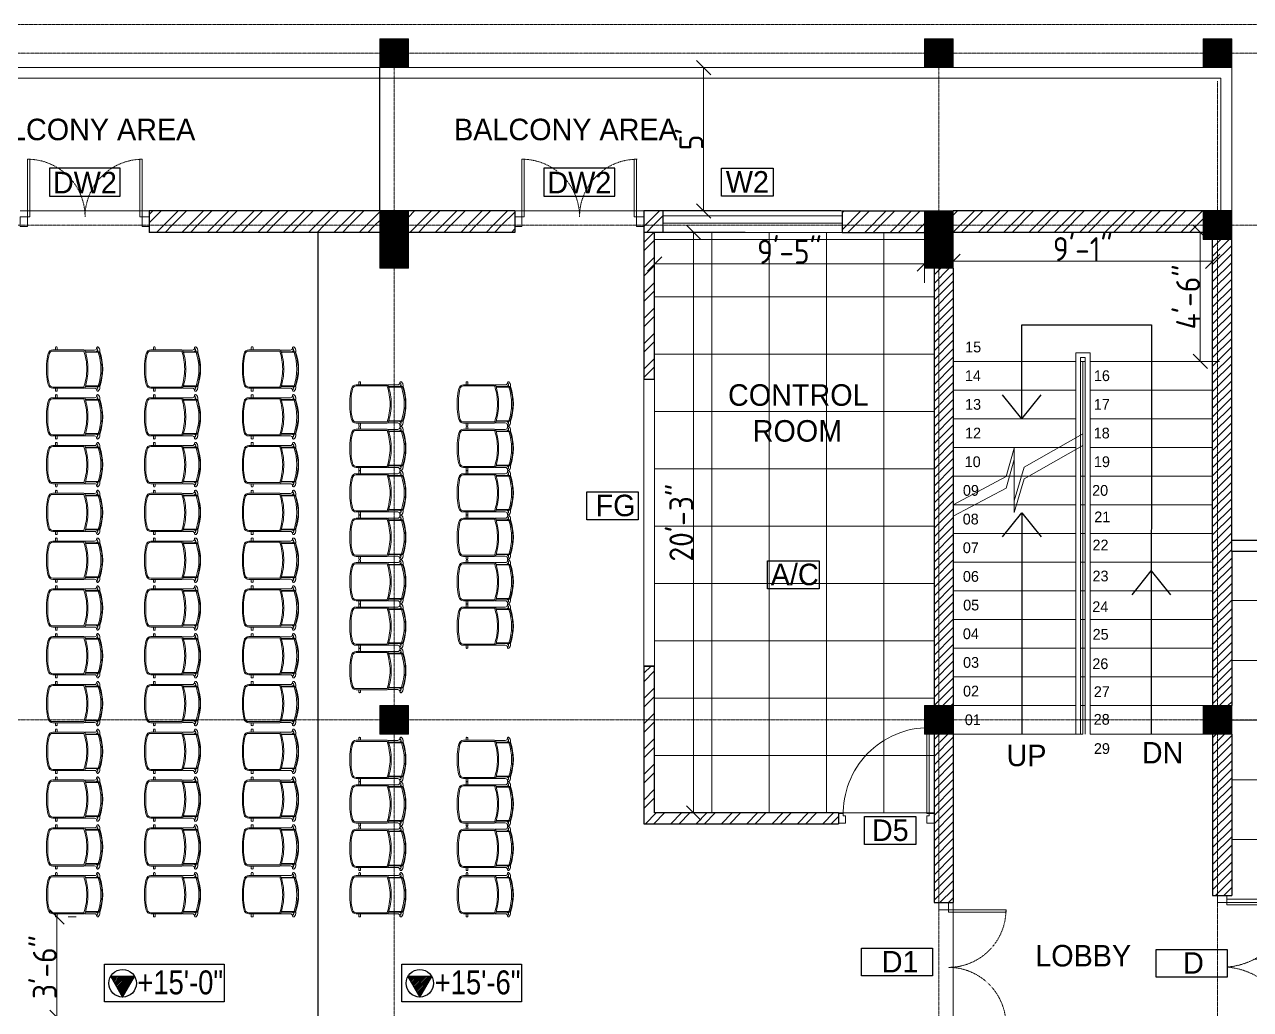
# Model space of a CAD drawing. Extents: x -95606 to 113309, y -42160 to -940.
# Drawn here: x -41603 to -41090, y -19835 to -19422 of the extents above; entities that cross this region are included whole.
import ezdxf

# ---------------------------------------------------------------- set-up
doc = ezdxf.new("R2010")
doc.units = 0
doc.header["$LTSCALE"] = 0.02
doc.header["$MEASUREMENT"] = 0
doc.header["$PDMODE"] = 3
doc.header["$PDSIZE"] = -2
for name, pattern in [('ACAD_ISO04W100', [30, 24, -3, 0, -3]), ('CENTERX2', [101.6, 63.5, -12.7, 12.7, -12.7]), ('DASHED', [0.75, 0.5, -0.25])]:
    doc.linetypes.add(name, pattern=pattern)
doc.layers.get('0').update_dxf_attribs({"linetype": 'CONTINUOUS'})
doc.layers.get('DEFPOINTS').update_dxf_attribs({"linetype": 'CONTINUOUS'})
for name, color, linetype, lineweight in [('dimension', 250, 'CONTINUOUS', 18), ('DOOR WIN TEXT', 102, 'CONTINUOUS', 25), ('Hatch', 252, 'CONTINUOUS', 9), ('RBH BB WALL', 24, 'CONTINUOUS', 9), ('RBH CENTER LINE', 1, 'ACAD_ISO04W100', 13), ('RBH DIMENSIONS', 8, 'CONTINUOUS', 15), ('RBH HAND RAIL - 0.13', 131, 'CONTINUOUS', 13), ('RBH hatch', 43, 'CONTINUOUS', 0), ('RBH TEXT', 50, 'CONTINUOUS', 13), ('RBH TEXT FRAME', 90, 'CONTINUOUS', 25), ('RBH WALL - 0.13', 253, 'CONTINUOUS', 13), ('RBH WALL - 0.18', 252, 'CONTINUOUS', 18), ('RBH WALL - 0.30', 7, 'CONTINUOUS', 30), ('RBH-FURNITURE', 112, 'CONTINUOUS', 15)]:
    doc.layers.add(name, color=color, linetype=linetype, lineweight=lineweight)
doc.layers.add('RBH DO & WIN', color=7, linetype='CONTINUOUS', lineweight=9, true_color=0x8a008a)
doc.layers.add('RBH STAIRCASE', color=7, linetype='CONTINUOUS', lineweight=15, true_color=0x287763)
doc.styles.add('RBH-225', font='ARIALN.TTF', dxfattribs={"height": 225})
doc.styles.add('RBH-TEXT', font='ARIALN.TTF', dxfattribs={"height": 175})
doc.styles.get("Standard").update_dxf_attribs({"font": 'ISOCP'})
doc.dimstyles.new('RBH DIM 01', dxfattribs={"dimtxt": 10, "dimasz": 6, "dimexe": 8, "dimexo": 5, "dimgap": 0.09, "dimtad": 1, "dimdec": 0, "dimzin": 0, "dimdsep": 46, "dimlunit": 4, "dimtxsty": 'Standard', "dimblk": 'OBLIQUE', "dimcen": 0.09, "dimclrd": 4, "dimclre": 1, "dimclrt": 2, "dimadec": 0, "dimazin": 0, "dimtfac": 1, "dimtdec": 0, "dimtofl": 0, "dimtmove": 0, "dimatfit": 3, "dimldrblk": 'OPEN30', "dimfxl": 1, "dimtolj": 1, "dimtzin": 0, "dimlwd": -1, "dimlwe": -1, "dimarcsym": 0})
pattern_1 = [(45, (-42283.114, -20054.234), (-5.3033, 5.3033), []), (45, (-42279.5785, -20054.234), (-5.3033, 5.3033), [])]

# ---------------------------------------------------------------- blocks, each defined once
blk = doc.blocks.new('DW2')
at = {"layer": 'RBH DO & WIN', "ltscale": 0.75}
for points in [[(0, 2), (3, 2), (3, -2), (0, -2)], [(54, 2), (51, 2), (51, -2), (54, -2)], [(3, -2), (4, -2), (4, -26.15), (3, -26.15)], [(50, -2), (51, -2), (51, -26.15), (50, -26.15)]]:
    blk.add_lwpolyline(points, close=True, dxfattribs=at)
at = {"layer": 'RBH DO & WIN', "linetype": 'DASHED', "ltscale": 0.15}
for centre, start, end in [((3, -2), 270, 0), ((51.23, -2), 180, 270)]:
    blk.add_arc(centre, 24.12, start, end, dxfattribs=at)
blk = doc.blocks.new('btgr')
at = {"layer": 'RBH BB WALL'}
for p, q in [((3, 2), (0, 2)), ((0, 2), (0, -2)), ((0, 2), (3, 2)), ((0, -2), (0, 2)), ((3, -1), (3, 2)), ((3, 2), (3, -1)), ((40, 2), (37, 2)), ((37, 2), (37, -1)), ((40, -2), (40, 2)), ((0, -2), (2, -2)), ((2, -2), (0, -2)), ((3, -1), (2, -1)), ((2, -1), (2, -2)), ((37, -1), (38, -1)), ((38, -2), (37, -2)), ((37, -2), (37, -37.99)), ((38, -1), (38, -2)), ((38, -2), (40, -2)), ((38, -38), (38, -2))]:
    blk.add_line(p, q, dxfattribs=at)
blk.add_arc((38.01, -1.98), 36.02, 178.4458, 269.9846, dxfattribs=at)
blk = doc.blocks.new('RGR')
at = {"layer": 'RBH-FURNITURE', "color": 253}
for p, q in [((-7.25, 5.44), (-8.03, 5.44)), ((-7.25, 5.44), (-7.25, -0.21)), ((-7.01, 5.26), (-7.01, -0.2)), ((7.01, 5.26), (7.01, -0.2)), ((7.25, 5.44), (8.03, 5.44)), ((7.25, 5.44), (7.25, -0.21)), ((-8.91, 4.13), (-8.91, 4.13)), ((-7.97, 3.23), (-7.97, -1)), ((-7.25, 4.64), (-7.92, 4.64)), ((-7.74, 4.64), (-7.86, 4.64)), ((-7.74, 4.64), (-7.86, 4.64)), ((7.25, 4.64), (7.92, 4.64)), ((7.74, 4.64), (7.86, 4.64)), ((7.74, 4.64), (7.86, 4.64)), ((7.97, 3.23), (7.97, -1)), ((8.91, 4.13), (8.91, 4.13)), ((-8.01, -1.19), (-8.01, -14.23)), ((-7.53, -1.25), (-7.53, -14.23)), ((7.53, -1.25), (7.53, -14.23)), ((8.01, -1.19), (8.01, -14.23)), ((-9.07, -12.41), (-8.01, -12.41)), ((-9.07, -13.13), (-8.01, -13.13)), ((9.07, -12.41), (8.01, -12.41)), ((9.07, -13.13), (8.01, -13.13)), ((-2.36, -16.34), (2.36, -16.34)), ((-2.18, -16.84), (2.18, -16.84))]:
    blk.add_line(p, q, dxfattribs=at)
for centre, radius, start, end in [((-7.86, 3.74), 1.7, 111.8706, 142.152), ((-7.86, 3.74), 1.7, 90, 111.8706), ((0, -15.36), 22.02, 70.784, 109.216), ((0.24, -17.39), 23.91, 90.5791, 108.2517), ((0.23, -16.12), 22.57, 90.5894, 109.3529), ((0, -16.08), 21.99, 71.4193, 108.5807), ((-0.24, -17.39), 23.91, 71.7483, 89.4209), ((-0.23, -16.12), 22.57, 70.6471, 89.4106), ((7.86, 3.74), 1.7, 68.1294, 90), ((7.86, 3.74), 1.7, 37.848, 68.1294), ((-8.89, 4.53), 0.4, 140.5482, 182.3926), ((-8.89, 4.53), 0.4, 180, 323.7562), ((-8.87, 3.23), 0.9, 0, 90), ((-7.86, 3.74), 0.9, 90, 142.152), ((-8.87, 3.23), 1.7, 41.0598, 56.113), ((0.25, -26.03), 26.51, 90.5317, 107.3791), ((-8.87, 3.23), 1.7, 17.6472, 41.0598), ((0.25, -26.03), 26.03, 90.5415, 107.2493), ((-0.25, -26.03), 26.51, 72.6209, 89.4683), ((-0.25, -26.03), 26.03, 72.7507, 89.4585), ((8.87, 3.23), 1.7, 138.9402, 162.3528), ((8.87, 3.23), 1.7, 123.887, 138.9402), ((7.86, 3.74), 0.9, 37.848, 90), ((8.87, 3.23), 0.9, 90, 180), ((8.89, 4.53), 0.4, 216.2438, 0), ((8.89, 4.53), 0.4, 357.6074, 39.4518), ((-7.53, -1.19), 0.48, 107.3791, 180), ((-7.45, -1.25), 0.08, 107.2493, 180), ((-6.73, -0.17), 0.519, 184.9854, 227.7895), ((-6.73, -0.17), 0.279, 186.7996, 277.5565), ((6.73, -0.17), 0.279, 262.4435, 353.2004), ((6.73, -0.17), 0.519, 312.2105, 355.0146), ((7.45, -1.25), 0.08, 0, 72.7507), ((7.53, -1.19), 0.48, 0, 72.6209), ((-8.9, -12.77), 0.4, 115.8419, 244.1581), ((-6.01, -14.23), 2, 179.9999, 257.0769), ((-6.01, -14.23), 1.52, 179.9999, 257.0769), ((6.01, -14.23), 1.52, 282.9231, 0.0001), ((6.01, -14.23), 2, 282.9231, 0.0001), ((8.9, -12.77), 0.4, 295.8419, 64.1581), ((0.23, 12.96), 29.9, 257.0767, 265.3679), ((0.23, 12.96), 29.42, 257.0767, 264.9386), ((-0.23, 12.96), 29.9, 274.6321, 282.9233), ((-0.23, 12.96), 29.42, 275.0614, 282.9233)]:
    blk.add_arc(centre, radius, start, end, dxfattribs=at)
blk = doc.blocks.new('CHAIR')
at = {"layer": 'RBH DIMENSIONS', "rotation": 270}
blk.add_blockref('RGR', (12.16, 0), dxfattribs=at)
blk = doc.blocks.new('_Oblique')
at = {"color": 0, "linetype": 'ByBlock', "lineweight": -2}
blk.add_line((-0.5, -0.5), (0.5, 0.5), dxfattribs=at)
blk = doc.blocks.new('*D1057')
at = {"layer": 'DEFPOINTS', "color": 0, "lineweight": -2, "ltscale": 0.75, "transparency": 16777216}
for p in [(-41339, -19509.46), (-41226, -19509.46), (-41226, -19522.63)]:
    blk.add_point(p, dxfattribs=at)
at = {"layer": 'RBH DIMENSIONS', "color": 1, "ltscale": 0.75, "transparency": 16777216}
for p, q in [((-41339, -19514.46), (-41339, -19530.63)), ((-41226, -19514.46), (-41226, -19530.63))]:
    blk.add_line(p, q, dxfattribs=at)
at = {"layer": 'RBH DIMENSIONS', "color": 4, "ltscale": 0.75, "transparency": 16777216}
blk.add_line((-41339, -19522.63), (-41226, -19522.63), dxfattribs=at)
at = {"layer": 'RBH DIMENSIONS', "color": 4, "ltscale": 0.75, "transparency": 16777216, "xscale": 6, "yscale": 6, "zscale": 6, "rotation": 180}
blk.add_blockref('_Oblique', (-41339, -19522.63), dxfattribs=at)
at = {"layer": 'RBH DIMENSIONS', "color": 4, "ltscale": 0.75, "transparency": 16777216, "xscale": 6, "yscale": 6, "zscale": 6}
blk.add_blockref('_Oblique', (-41226, -19522.63), dxfattribs=at)
at = {"layer": 'RBH DIMENSIONS', "color": 2, "ltscale": 0.75, "transparency": 16777216, "insert": (-41282.5, -19517.54), "char_height": 10, "attachment_point": 5}
blk.add_mtext('\\A1;9\'-5"', dxfattribs=at)
blk = doc.blocks.new('_Open30')
at = {"color": 0, "linetype": 'ByBlock', "lineweight": -2}
for p, q in [((-1, 0.268), (0, 0)), ((0, 0), (-1, -0.268)), ((0, 0), (-1, 0))]:
    blk.add_line(p, q, dxfattribs=at)
blk = doc.blocks.new('*D954')
at = {"layer": 'DEFPOINTS', "color": 0, "lineweight": -2, "ltscale": 0.75, "transparency": 16777216}
for p in [(-41313.49, -19509.46), (-41322.67, -19752.46), (-41314.24, -19752.46)]:
    blk.add_point(p, dxfattribs=at)
at = {"layer": 'RBH DIMENSIONS', "color": 1, "ltscale": 0.75, "transparency": 16777216}
for p, q in [((-41318.49, -19509.46), (-41330.67, -19509.46)), ((-41319.24, -19752.46), (-41330.67, -19752.46))]:
    blk.add_line(p, q, dxfattribs=at)
at = {"layer": 'RBH DIMENSIONS', "color": 4, "ltscale": 0.75, "transparency": 16777216}
blk.add_line((-41322.67, -19509.46), (-41322.67, -19752.46), dxfattribs=at)
at = {"layer": 'RBH DIMENSIONS', "color": 4, "ltscale": 0.75, "transparency": 16777216, "xscale": 6, "yscale": 6, "zscale": 6}
for p, rotation in [((-41322.67, -19509.46), 90), ((-41322.67, -19752.46), 270)]:
    blk.add_blockref('_Oblique', p, dxfattribs=dict(at, rotation=rotation))
at = {"layer": 'RBH DIMENSIONS', "color": 2, "ltscale": 0.75, "transparency": 16777216, "insert": (-41327.76, -19630.96), "char_height": 10, "attachment_point": 5, "rotation": 90}
blk.add_mtext('\\A1;20\'-3"', dxfattribs=at)
blk = doc.blocks.new('*D955')
at = {"layer": 'DEFPOINTS', "color": 0, "lineweight": -2, "ltscale": 0.75, "transparency": 16777216}
for p in [(-41318.46, -19440.46), (-41273, -19440.46), (-41301.18, -19500.46)]:
    blk.add_point(p, dxfattribs=at)
at = {"layer": 'RBH DIMENSIONS', "color": 1, "ltscale": 0.75, "transparency": 16777216}
for p, q in [((-41278, -19440.46), (-41326.46, -19440.46)), ((-41306.18, -19500.46), (-41326.46, -19500.46))]:
    blk.add_line(p, q, dxfattribs=at)
at = {"layer": 'RBH DIMENSIONS', "color": 4, "ltscale": 0.75, "transparency": 16777216}
blk.add_line((-41318.46, -19500.46), (-41318.46, -19440.46), dxfattribs=at)
at = {"layer": 'RBH DIMENSIONS', "color": 4, "ltscale": 0.75, "transparency": 16777216, "xscale": 6, "yscale": 6, "zscale": 6}
for p, rotation in [((-41318.46, -19440.46), 90), ((-41318.46, -19500.46), 270)]:
    blk.add_blockref('_Oblique', p, dxfattribs=dict(at, rotation=rotation))
at = {"layer": 'RBH DIMENSIONS', "color": 2, "ltscale": 0.75, "transparency": 16777216, "insert": (-41323.55, -19470.46), "char_height": 10, "attachment_point": 5, "rotation": 90}
blk.add_mtext("\\A1;5'", dxfattribs=at)
blk = doc.blocks.new('RTYB')
at = {"layer": 'RBH DO & WIN', "ltscale": 0.75}
for points in [[(0, 27), (0, 26), (-27.21, 26), (-27.21, 27)], [(4, 30), (4, 27), (0, 27), (0, 30)], [(0, -27), (0, -26), (-27.21, -26), (-27.21, -27)], [(4, -30), (4, -27), (0, -27), (0, -30)]]:
    blk.add_lwpolyline(points, close=True, dxfattribs=at)
at = {"layer": 'RBH DO & WIN', "linetype": 'DASHED', "ltscale": 0.15}
for centre, start, end in [((2.27, 29.61), 186.9833, 265.6171), ((2.27, -29.61), 94.3829, 173.0167)]:
    blk.add_arc(centre, 29.7, start, end, dxfattribs=at)
blk = doc.blocks.new('*D1093')
at = {"layer": 'DEFPOINTS', "color": 0, "lineweight": -2, "ltscale": 0.75, "transparency": 16777216}
for p in [(-41589.42, -19795.96), (-41589.13, -19795.96), (-41589.42, -19837.96)]:
    blk.add_point(p, dxfattribs=at)
at = {"layer": 'dimension', "color": 4, "ltscale": 0.75, "transparency": 16777216}
blk.add_line((-41589.13, -19837.96), (-41589.13, -19795.96), dxfattribs=at)
at = {"layer": 'dimension', "color": 1, "ltscale": 0.75, "transparency": 16777216}
for p, q in [((-41584.42, -19795.96), (-41581.13, -19795.96)), ((-41584.42, -19837.96), (-41581.13, -19837.96))]:
    blk.add_line(p, q, dxfattribs=at)
at = {"layer": 'dimension', "color": 4, "ltscale": 0.75, "transparency": 16777216, "xscale": 6, "yscale": 6, "zscale": 6}
for p, rotation in [((-41589.13, -19795.96), 90), ((-41589.13, -19837.96), 270)]:
    blk.add_blockref('_Oblique', p, dxfattribs=dict(at, rotation=rotation))
at = {"layer": 'dimension', "color": 2, "ltscale": 0.75, "transparency": 16777216, "insert": (-41594.22, -19816.96), "char_height": 10, "attachment_point": 5, "rotation": 90}
blk.add_mtext('\\A1;3\'-6"', dxfattribs=at)
blk = doc.blocks.new('*D1098')
at = {"layer": 'DEFPOINTS', "color": 0, "lineweight": -2, "ltscale": 0.75, "transparency": 16777216}
for p in [(-41115.8, -19509.46), (-41110.55, -19509.46), (-41115.8, -19563.46)]:
    blk.add_point(p, dxfattribs=at)
at = {"layer": 'dimension', "color": 1, "ltscale": 0.75, "transparency": 16777216}
for p, q in [((-41110.8, -19509.46), (-41102.55, -19509.46)), ((-41110.8, -19563.46), (-41102.55, -19563.46))]:
    blk.add_line(p, q, dxfattribs=at)
at = {"layer": 'dimension', "color": 4, "ltscale": 0.75, "transparency": 16777216}
blk.add_line((-41110.55, -19563.46), (-41110.55, -19509.46), dxfattribs=at)
at = {"layer": 'dimension', "color": 4, "ltscale": 0.75, "transparency": 16777216, "xscale": 6, "yscale": 6, "zscale": 6}
for p, rotation in [((-41110.55, -19509.46), 90), ((-41110.55, -19563.46), 270)]:
    blk.add_blockref('_Oblique', p, dxfattribs=dict(at, rotation=rotation))
at = {"layer": 'dimension', "color": 2, "ltscale": 0.75, "transparency": 16777216, "insert": (-41115.64, -19536.46), "char_height": 10, "attachment_point": 5, "rotation": 90}
blk.add_mtext('\\A1;4\'-6"', dxfattribs=at)
blk = doc.blocks.new('*D1099')
at = {"layer": 'DEFPOINTS', "color": 0, "lineweight": -2, "ltscale": 0.75, "transparency": 16777216}
for p in [(-41214, -19514.33), (-41105.39, -19514.33), (-41214, -19521.53)]:
    blk.add_point(p, dxfattribs=at)
at = {"layer": 'dimension', "color": 1, "ltscale": 0.75, "transparency": 16777216}
for p, q in [((-41214, -19519.33), (-41214, -19529.53)), ((-41105.39, -19519.33), (-41105.39, -19529.53))]:
    blk.add_line(p, q, dxfattribs=at)
at = {"layer": 'dimension', "color": 4, "ltscale": 0.75, "transparency": 16777216}
blk.add_line((-41105.39, -19521.53), (-41214, -19521.53), dxfattribs=at)
at = {"layer": 'dimension', "color": 4, "ltscale": 0.75, "transparency": 16777216, "xscale": 6, "yscale": 6, "zscale": 6, "rotation": 180}
blk.add_blockref('_Oblique', (-41214, -19521.53), dxfattribs=at)
at = {"layer": 'dimension', "color": 4, "ltscale": 0.75, "transparency": 16777216, "xscale": 6, "yscale": 6, "zscale": 6}
blk.add_blockref('_Oblique', (-41105.39, -19521.53), dxfattribs=at)
at = {"layer": 'dimension', "color": 2, "ltscale": 0.75, "transparency": 16777216, "insert": (-41159.69, -19516.44), "char_height": 10, "attachment_point": 5}
blk.add_mtext('\\A1;9\'-1"', dxfattribs=at)

msp = doc.modelspace()

# ---------------------------------------------------------------- hatches: boundary and pattern name
at = {"layer": 'Hatch', "ltscale": 0.75}
h = msp.add_hatch(dxfattribs=at)
h.set_pattern_fill('ANSI31', color=256, scale=20)
h.set_pattern_definition([(45, (-411609.7358, -522238.5927), (-1.767766953, 1.767766953), [])])
h.paths.add_polyline_path([(-41097.393, -19642.959), (-41097.393, -19685.715), (-41103.393, -19685.715), (-41103.393, -19512.459), (-41097.393, -19512.459)])
h.paths.add_polyline_path([(-41103.393, -19685.715), (-41105.393, -19685.715), (-41105.393, -19642.959), (-41105.393, -19512.459), (-41103.393, -19512.459)])
h.paths.add_polyline_path([(-41103.393, -19707.459), (-41105.393, -19707.459), (-41105.393, -19685.715), (-41103.393, -19685.715)])
h.paths.add_polyline_path([(-41097.393, -19707.459), (-41103.393, -19707.459), (-41103.393, -19685.715), (-41097.393, -19685.715)])
h.paths.add_polyline_path([(-41097.393, -19786.959), (-41103.393, -19786.959), (-41103.393, -19719.459), (-41097.393, -19719.459)])
h.paths.add_polyline_path([(-41103.393, -19786.959), (-41105.393, -19786.959), (-41105.393, -19719.459), (-41103.393, -19719.459)])
h = msp.add_hatch(dxfattribs=at)
h.set_pattern_fill('ANSI31', color=256, scale=20)
h.set_pattern_definition([(45, (-411609.7358, -520874.7053), (-1.767766953, 1.767766953), [])])
h.paths.add_polyline_path([(-41213.996, -19524.459), (-41219.996, -19524.459), (-41219.996, -19707.459), (-41213.996, -19707.459)])
h.paths.add_polyline_path([(-41219.996, -19524.459), (-41221.996, -19524.459), (-41221.996, -19707.459), (-41219.996, -19707.459)])
h.paths.add_polyline_path([(-41213.996, -19719.459), (-41219.996, -19719.459), (-41219.996, -19789.959), (-41213.996, -19789.959)])
h.paths.add_polyline_path([(-41219.996, -19719.459), (-41221.996, -19719.459), (-41221.996, -19789.959), (-41219.996, -19789.959)])
at = {"layer": 'RBH DIMENSIONS'}
h = msp.add_hatch(dxfattribs=at)
h.set_pattern_fill('ANSI31', color=6)
h.set_pattern_definition([(45, (-411804.14956, -521510.0661), (-0.088388347648, 0.088388347648), [])])
h.paths.add_polyline_path([(-41441.996, -19428.459), (-41453.996, -19428.459)], flags=17)
h.paths.add_polyline_path([(-41441.996, -19428.459), (-41453.996, -19428.459), (-41453.996, -19440.459), (-41441.996, -19440.459)])
h = msp.add_hatch(dxfattribs=at)
h.set_pattern_fill('ANSI31', color=6)
h.set_pattern_definition([(45, (-411576.14956, -521510.0661), (-0.088388347648, 0.088388347648), [])])
h.paths.add_polyline_path([(-41213.996, -19428.459), (-41225.996, -19428.459)], flags=17)
h.paths.add_polyline_path([(-41213.996, -19428.459), (-41225.996, -19428.459), (-41225.996, -19440.459), (-41213.996, -19440.459)])
h = msp.add_hatch(dxfattribs=at)
h.set_pattern_fill('ANSI31', color=6)
h.set_pattern_definition([(45, (-411459.54629, -521510.0661), (-0.088388347648, 0.088388347648), [])])
h.paths.add_polyline_path([(-41097.393, -19428.459), (-41109.393, -19428.459)], flags=17)
h.paths.add_polyline_path([(-41097.393, -19428.459), (-41109.393, -19428.459), (-41109.393, -19440.459), (-41097.393, -19440.459)])
h = msp.add_hatch(dxfattribs=at)
h.set_pattern_fill('ANSI31', color=6)
h.set_pattern_definition([(45, (-411804.14956, -521594.0661), (-0.088388347648, 0.088388347648), [])])
h.paths.add_polyline_path([(-41441.996, -19500.459), (-41453.996, -19500.459), (-41453.996, -19512.459), (-41441.996, -19512.459)])
h.paths.add_polyline_path([(-41441.996, -19512.459), (-41453.996, -19512.459), (-41453.996, -19524.459), (-41441.996, -19524.459)])
h = msp.add_hatch(dxfattribs=at)
h.set_pattern_fill('ANSI31', color=6)
h.set_pattern_definition([(45, (-411576.14956, -521594.0661), (-0.088388347648, 0.088388347648), [])])
h.paths.add_polyline_path([(-41213.996, -19500.459), (-41225.996, -19500.459), (-41225.996, -19512.459), (-41213.996, -19512.459)])
h.paths.add_polyline_path([(-41213.996, -19512.459), (-41225.996, -19512.459), (-41225.996, -19524.459), (-41213.996, -19524.459)])
h = msp.add_hatch(dxfattribs=at)
h.set_pattern_fill('ANSI31', color=6)
h.set_pattern_definition([(45, (-410527.11275, -521601.55568), (-0.088388347648, 0.088388347648), [])])
h.paths.add_polyline_path([(-41109.393, -19500.459), (-41109.393, -19512.459), (-41097.393, -19512.459), (-41097.393, -19500.459)])
h = msp.add_hatch(dxfattribs=at)
h.set_pattern_fill('ANSI31', color=6)
h.set_pattern_definition([(45, (-410871.71602, -521808.55568), (-0.088388347648, 0.088388347648), [])])
h.paths.add_polyline_path([(-41453.996, -19707.459), (-41453.996, -19719.459), (-41441.996, -19719.459), (-41441.996, -19707.459)])
h = msp.add_hatch(dxfattribs=at)
h.set_pattern_fill('ANSI31', color=6)
h.set_pattern_definition([(45, (-410643.71602, -521808.55568), (-0.088388347648, 0.088388347648), [])])
h.paths.add_polyline_path([(-41225.996, -19707.459), (-41225.996, -19719.459), (-41213.996, -19719.459), (-41213.996, -19707.459)])
h = msp.add_hatch(dxfattribs=at)
h.set_pattern_fill('ANSI31', color=6)
h.set_pattern_definition([(45, (-410527.11275, -521808.55568), (-0.088388347648, 0.088388347648), [])])
h.paths.add_polyline_path([(-41109.393, -19707.459), (-41109.393, -19719.459), (-41097.393, -19719.459), (-41097.393, -19707.459)])
at = {"layer": 'RBH hatch', "ltscale": 0.75}
h = msp.add_hatch(dxfattribs=at)
h.set_pattern_fill('ANSI32', color=256, scale=20)
h.set_pattern_definition(pattern_1)
h.paths.add_polyline_path([(-41453.996, -19500.459), (-41550.496, -19500.459), (-41550.496, -19506.459), (-41453.996, -19506.459)])
h = msp.add_hatch(dxfattribs=at)
h.set_pattern_fill('ANSI32', color=256, scale=20)
h.set_pattern_definition(pattern_1)
h.paths.add_polyline_path([(-41397.496, -19500.459), (-41441.996, -19500.459), (-41441.996, -19506.459), (-41397.496, -19506.459)])
h = msp.add_hatch(dxfattribs=at)
h.set_pattern_fill('ANSI32', color=256, scale=20)
h.set_pattern_definition(pattern_1)
h.paths.add_polyline_path([(-41335.496, -19506.459), (-41335.496, -19500.459), (-41343.496, -19500.459), (-41343.496, -19506.459)])
h = msp.add_hatch(dxfattribs=at)
h.set_pattern_fill('ANSI32', color=256, scale=20)
h.set_pattern_definition([(45, (-411609.736, -522238.593), (-5.30330086, 5.30330086), []), (45, (-411606.2, -522238.593), (-5.30330086, 5.30330086), [])])
h.paths.add_polyline_path([(-41260.496, -19500.459), (-41260.496, -19506.459), (-41225.996, -19506.459), (-41225.996, -19500.459)])
h.paths.add_polyline_path([(-41260.496, -19506.459), (-41260.496, -19509.459), (-41225.996, -19509.459), (-41225.996, -19506.459)])
h = msp.add_hatch(dxfattribs=at)
h.set_pattern_fill('ANSI32', color=256, scale=20)
h.set_pattern_definition([(45, (-411562.236, -522238.593), (-5.30330086, 5.30330086), []), (45, (-411558.7, -522238.593), (-5.30330086, 5.30330086), [])])
h.paths.add_polyline_path([(-41213.996, -19500.459), (-41213.996, -19506.459), (-41109.393, -19506.459), (-41109.393, -19500.459)])
h.paths.add_polyline_path([(-41213.996, -19506.459), (-41213.996, -19509.459), (-41109.393, -19509.459), (-41109.393, -19506.459)])
h = msp.add_hatch(dxfattribs=at)
h.set_pattern_fill('ANSI32', color=256, scale=20)
h.set_pattern_definition(pattern_1)
h.paths.add_polyline_path([(-41453.996, -19506.459), (-41550.496, -19506.459), (-41550.496, -19509.459), (-41453.996, -19509.459)])
h = msp.add_hatch(dxfattribs=at)
h.set_pattern_fill('ANSI32', color=256, scale=20)
h.set_pattern_definition(pattern_1)
h.paths.add_polyline_path([(-41397.496, -19506.459), (-41441.996, -19506.459), (-41441.996, -19509.459), (-41397.496, -19509.459)])
h = msp.add_hatch(dxfattribs=at)
h.set_pattern_fill('ANSI32', color=256, scale=20)
h.set_pattern_definition(pattern_1)
h.paths.add_polyline_path([(-41335.496, -19509.459), (-41335.496, -19506.459), (-41343.496, -19506.459), (-41343.496, -19509.459)])
h = msp.add_hatch(dxfattribs=at)
h.set_pattern_fill('ANSI32', color=256, scale=20)
h.set_pattern_definition([(45, (-411644.986, -522238.593), (-5.30330086, 5.30330086), []), (45, (-411641.45, -522238.593), (-5.30330086, 5.30330086), [])])
h.paths.add_polyline_path([(-41261.996, -19752.459), (-41302.246, -19752.459), (-41302.246, -19756.959), (-41261.996, -19756.959)])
h.paths.add_polyline_path([(-41302.246, -19752.459), (-41338.996, -19752.459), (-41338.996, -19713.459), (-41343.496, -19713.459), (-41343.496, -19756.959), (-41302.246, -19756.959)])
h.paths.add_polyline_path([(-41338.996, -19690.959), (-41343.496, -19690.959), (-41343.496, -19713.459), (-41338.996, -19713.459)])
h.paths.add_polyline_path([(-41338.996, -19509.459), (-41343.496, -19509.459), (-41343.496, -19570.959), (-41338.996, -19570.959)])
h = msp.add_hatch(dxfattribs=at)
h.set_pattern_fill('ANSI37', color=256, scale=200, angle=225)
h.set_pattern_definition([(270, (-411609.736, -522238.593), (25, -7e-15), []), (0, (-411609.736, -522238.593), (7e-15, 25), [])])
h.paths.add_polyline_path([(-40960.843, -19654.022, 0.2617072), (-40975.619, -19642.959), (-40981.969, -19642.959), (-41097.393, -19642.959), (-41097.393, -19707.459), (-41097.393, -19713.459), (-40966.843, -19713.459), (-40966.843, -19707.459), (-40960.843, -19707.459)])
h.paths.add_polyline_path([(-40960.843, -19719.459), (-40966.843, -19719.459), (-40966.843, -19713.459), (-41097.393, -19713.459), (-41097.393, -19719.459), (-41097.393, -19786.959), (-41099.393, -19786.959), (-41099.393, -19789.959), (-41072.185, -19789.959), (-41072.185, -19790.959, -0.3566045), (-41099.327, -19816.954), (-41099.327, -19816.964, -0.3566045), (-41072.185, -19842.959), (-41072.185, -19843.959), (-41099.393, -19843.959), (-41099.393, -19846.959), (-41097.393, -19846.959), (-41097.393, -19914.459), (-41097.393, -19920.459), (-40966.843, -19920.459), (-40966.843, -19914.459), (-40960.843, -19914.459)])
h.paths.add_polyline_path([(-40993.963, -19815.782), (-40993.963, -19831.434), (-41044.076, -19831.434), (-41044.076, -19815.782)], flags=16)
h.paths.add_polyline_path([(-41031.518, -19823.736, -1), (-41043.026, -19823.736, -1)], flags=0)
h.paths.add_polyline_path([(-41032.29, -19820.859), (-41037.272, -19829.489), (-41042.254, -19820.859)], flags=0)
h.paths.add_polyline_path([(-40960.843, -19926.459), (-40966.843, -19926.459), (-40966.843, -19920.459), (-41097.393, -19920.459), (-41097.393, -19926.459), (-41097.393, -19948.202), (-40960.843, -19948.202)])
h.paths.add_polyline_path([(-40960.843, -19948.202), (-41097.393, -19948.202), (-41097.393, -19990.959), (-40975.849, -19990.959, 0.2677876), (-40960.843, -19979.873)])
h.paths.add_polyline_path([(-41035.984, -19833.842), (-40991.918, -19833.842), (-40991.918, -19813.024), (-41035.984, -19813.024)], flags=24)
h.paths.add_polyline_path([(-41046.97, -19816.376), (-40987.831, -19816.376), (-40987.831, -19795.524), (-41046.97, -19795.524)], flags=24)
at = {"layer": 'RBH TEXT FRAME'}
h = msp.add_hatch(dxfattribs=at)
h.set_pattern_fill('ANSI31', color=1, scale=4)
h.set_pattern_definition([(45, (-141107.20067, -20649.2584), (-0.3535533906, 0.3535533906), [])])
h.paths.add_polyline_path([(-41556.66, -19820.859), (-41566.624, -19820.859), (-41561.642, -19829.489)])
h = msp.add_hatch(dxfattribs=at)
h.set_pattern_fill('ANSI31', color=1, scale=4)
h.set_pattern_definition([(45, (-140982.80144, -20649.2584), (-0.3535533906, 0.3535533906), [])])
h.paths.add_polyline_path([(-41432.26, -19820.859), (-41442.225, -19820.859), (-41437.243, -19829.489)])

# ---------------------------------------------------------------- linework, layer by layer
at = {"layer": 'RBH CENTER LINE', "linetype": 'CENTERX2', "ltscale": 0.12}
for p, q in [((-42562.118, -19422.459), (-40815.457, -19422.459)), ((-42573.161, -19434.459), (-40815.457, -19434.459)), ((-41447.996, -19434.459), (-41447.996, -20255.646)), ((-41219.996, -19434.459), (-41219.996, -20255.646)), ((-42573.161, -19506.459), (-40815.457, -19506.459)), ((-42573.161, -19713.459), (-40815.457, -19713.459))]:
    msp.add_line(p, q, dxfattribs=at)
at = {"layer": 'RBH CENTER LINE', "ltscale": 0.75}
msp.add_line((-41103.393, -19446.195), (-41103.393, -20255.646), dxfattribs=at)
at = {"layer": 'RBH DIMENSIONS', "ltscale": 0.75}
for points in [[(-41453.996, -19428.459), (-41441.996, -19428.459), (-41441.996, -19440.459), (-41453.996, -19440.459)], [(-41225.996, -19428.459), (-41213.996, -19428.459), (-41213.996, -19440.459), (-41225.996, -19440.459)], [(-41109.393, -19428.459), (-41097.393, -19428.459), (-41097.393, -19440.459), (-41109.393, -19440.459)], [(-41453.996, -19500.459), (-41441.996, -19500.459), (-41441.996, -19512.459), (-41453.996, -19512.459)], [(-41453.996, -19500.459), (-41441.996, -19500.459), (-41441.996, -19512.459), (-41453.996, -19512.459)], [(-41225.996, -19512.459), (-41213.996, -19512.459), (-41213.996, -19500.459), (-41225.996, -19500.459)], [(-41109.393, -19500.459), (-41097.393, -19500.459), (-41097.393, -19512.459), (-41109.393, -19512.459)], [(-41109.393, -19500.459), (-41097.393, -19500.459), (-41097.393, -19512.459), (-41109.393, -19512.459)], [(-41109.393, -19500.459), (-41097.393, -19500.459), (-41097.393, -19512.459), (-41109.393, -19512.459)], [(-41453.996, -19512.459), (-41441.996, -19512.459), (-41441.996, -19524.459), (-41453.996, -19524.459)], [(-41225.996, -19512.459), (-41213.996, -19512.459), (-41213.996, -19524.459), (-41225.996, -19524.459)], [(-41453.996, -19707.459), (-41441.996, -19707.459), (-41441.996, -19719.459), (-41453.996, -19719.459)], [(-41453.996, -19707.459), (-41441.996, -19707.459), (-41441.996, -19719.459), (-41453.996, -19719.459)], [(-41453.996, -19707.459), (-41441.996, -19707.459), (-41441.996, -19719.459), (-41453.996, -19719.459)], [(-41225.996, -19707.459), (-41213.996, -19707.459), (-41213.996, -19719.459), (-41225.996, -19719.459)], [(-41225.996, -19707.459), (-41213.996, -19707.459), (-41213.996, -19719.459), (-41225.996, -19719.459)], [(-41225.996, -19707.459), (-41213.996, -19707.459), (-41213.996, -19719.459), (-41225.996, -19719.459)], [(-41109.393, -19707.459), (-41097.393, -19707.459), (-41097.393, -19719.459), (-41109.393, -19719.459)], [(-41109.393, -19707.459), (-41097.393, -19707.459), (-41097.393, -19719.459), (-41109.393, -19719.459)], [(-41109.393, -19707.459), (-41097.393, -19707.459), (-41097.393, -19719.459), (-41109.393, -19719.459)]]:
    msp.add_lwpolyline(points, close=True, dxfattribs=at)
at = {"layer": 'RBH DO & WIN', "ltscale": 0.75}
for p, q in [((-41335.496, -19500.459), (-41260.496, -19500.459)), ((-41335.496, -19502.51), (-41260.496, -19502.51)), ((-41335.496, -19505.533), (-41260.496, -19505.533)), ((-41335.496, -19509.459), (-41260.496, -19509.459))]:
    msp.add_line(p, q, dxfattribs=at)
msp.add_lwpolyline([(-41343.496, -19570.959), (-41338.996, -19570.959), (-41338.996, -19690.959), (-41343.496, -19690.959)], close=True, dxfattribs=at)
at = {"layer": 'RBH HAND RAIL - 0.13', "ltscale": 5}
for p, q in [((-41162.694, -19559.812), (-41162.694, -19719.459)), ((-41156.694, -19559.812), (-41162.694, -19559.812)), ((-41160.694, -19561.812), (-41160.694, -19719.459)), ((-41158.694, -19561.812), (-41160.694, -19561.812)), ((-41158.694, -19561.812), (-41158.694, -19719.459)), ((-41156.694, -19559.812), (-41156.694, -19719.459))]:
    msp.add_line(p, q, dxfattribs=at)
at = {"layer": 'RBH STAIRCASE', "ltscale": 5}
for p, q in [((-41162.694, -19563.459), (-41213.996, -19563.459)), ((-41159.694, -19563.459), (-41160.694, -19563.459)), ((-41159.694, -19563.459), (-41159.694, -19659.459)), ((-41159.694, -19563.459), (-41158.694, -19563.459)), ((-41105.393, -19563.459), (-41156.694, -19563.459)), ((-41162.694, -19575.459), (-41213.996, -19575.459)), ((-41105.393, -19575.459), (-41156.694, -19575.459)), ((-41162.694, -19587.459), (-41213.996, -19587.459)), ((-41105.393, -19587.459), (-41156.694, -19587.459)), ((-41162.694, -19599.459), (-41213.996, -19599.459)), ((-41159.694, -19599.459), (-41159.694, -19719.459)), ((-41159.694, -19599.459), (-41159.694, -19659.459)), ((-41105.393, -19599.459), (-41156.694, -19599.459)), ((-41162.694, -19611.459), (-41213.996, -19611.459)), ((-41158.694, -19611.459), (-41160.694, -19611.459)), ((-41105.393, -19611.459), (-41156.694, -19611.459)), ((-41162.694, -19623.459), (-41213.996, -19623.459)), ((-41158.694, -19623.459), (-41160.694, -19623.459)), ((-41105.393, -19623.459), (-41156.694, -19623.459)), ((-41162.694, -19635.459), (-41213.996, -19635.459)), ((-41158.694, -19635.459), (-41160.694, -19635.459)), ((-41105.393, -19635.459), (-41156.694, -19635.459)), ((-41162.694, -19647.459), (-41213.996, -19647.459)), ((-41158.694, -19647.459), (-41160.694, -19647.459)), ((-41105.393, -19647.459), (-41156.694, -19647.459)), ((-41162.694, -19659.459), (-41213.996, -19659.459)), ((-41159.694, -19659.459), (-41160.694, -19659.459)), ((-41159.694, -19719.459), (-41159.694, -19659.459)), ((-41159.694, -19659.459), (-41158.694, -19659.459)), ((-41105.393, -19659.459), (-41156.694, -19659.459)), ((-41162.694, -19671.459), (-41213.996, -19671.459)), ((-41159.694, -19671.459), (-41160.694, -19671.459)), ((-41159.694, -19671.459), (-41158.694, -19671.459)), ((-41105.393, -19671.459), (-41156.694, -19671.459)), ((-41162.694, -19683.459), (-41213.996, -19683.459)), ((-41159.694, -19683.459), (-41160.694, -19683.459)), ((-41159.694, -19683.459), (-41158.694, -19683.459)), ((-41105.393, -19683.459), (-41156.694, -19683.459)), ((-41162.694, -19695.459), (-41213.996, -19695.459)), ((-41159.694, -19695.459), (-41160.694, -19695.459)), ((-41159.694, -19695.459), (-41158.694, -19695.459)), ((-41105.393, -19695.459), (-41156.694, -19695.459)), ((-41162.694, -19707.459), (-41213.996, -19707.459)), ((-41159.694, -19707.459), (-41160.694, -19707.459)), ((-41159.694, -19707.459), (-41158.694, -19707.459)), ((-41105.393, -19707.459), (-41156.694, -19707.459)), ((-41159.694, -19719.459), (-41213.996, -19719.459)), ((-41105.393, -19719.459), (-41156.694, -19719.459))]:
    msp.add_line(p, q, dxfattribs=at)
at = {"layer": 'RBH TEXT FRAME', "color": 4}
for points in [[(-41592.328, -19494.299), (-41562.664, -19494.299), (-41562.664, -19482.619), (-41592.328, -19482.619)], [(-41385.328, -19494.299), (-41355.664, -19494.299), (-41355.664, -19482.619), (-41385.328, -19482.619)], [(-41310.895, -19482.619), (-41289.298, -19482.619), (-41289.298, -19494.299), (-41310.895, -19494.299)], [(-41367.393, -19618.057), (-41345.796, -19618.057), (-41345.796, -19629.738), (-41367.393, -19629.738)], [(-41291.637, -19646.922), (-41270.04, -19646.922), (-41270.04, -19658.603), (-41291.637, -19658.603)], [(-41251.144, -19753.973), (-41229.547, -19753.973), (-41229.547, -19765.654), (-41251.144, -19765.654)], [(-41252.35, -19808.995), (-41222.685, -19808.995), (-41222.685, -19820.675), (-41252.35, -19820.675)], [(-41128.991, -19809.531), (-41099.327, -19809.531), (-41099.327, -19821.211), (-41128.991, -19821.211)]]:
    msp.add_lwpolyline(points, close=True, dxfattribs=at)
at = {"layer": 'RBH TEXT FRAME', "color": 1}
for points in [[(-41519.139, -19831.434), (-41569.252, -19831.434), (-41569.252, -19815.782), (-41519.139, -19815.782)], [(-41394.65, -19831.434), (-41444.764, -19831.434), (-41444.764, -19815.782), (-41394.65, -19815.782)], [(-41561.642, -19829.489), (-41556.66, -19820.859), (-41566.624, -19820.859)], [(-41437.243, -19829.489), (-41432.26, -19820.859), (-41442.225, -19820.859)]]:
    msp.add_lwpolyline(points, close=True, dxfattribs=at)
for centre in [(-41561.642, -19823.736), (-41437.243, -19823.736)]:
    msp.add_circle(centre, 5.754, dxfattribs=at)
at = {"layer": 'RBH WALL - 0.13'}
for points in [[(-41159.694, -19593.785), (-41184.251, -19607.787), (-41188.496, -19621.859), (-41188.496, -19599.733), (-41191.852, -19611.649), (-41213.996, -19623.459)], [(-41159.694, -19598.601), (-41184.251, -19612.603), (-41188.496, -19626.675), (-41188.496, -19604.55), (-41191.852, -19616.465), (-41213.996, -19628.275)]]:
    msp.add_lwpolyline(points, dxfattribs=at)
at = {"layer": 'RBH WALL - 0.18', "ltscale": 0.75}
for p, q in [((-41097.393, -19440.459), (-42100.996, -19440.459)), ((-41101.893, -19444.959), (-42096.496, -19444.959)), ((-41101.893, -19500.459), (-41101.893, -19444.959)), ((-41097.393, -19500.459), (-41097.393, -19440.459)), ((-41550.496, -19500.459), (-41604.496, -19500.459)), ((-41343.496, -19500.459), (-41397.496, -19500.459)), ((-41213.996, -19789.959), (-41213.996, -19843.959))]:
    msp.add_line(p, q, dxfattribs=at)
at = {"layer": 'RBH WALL - 0.30', "ltscale": 0.75}
for p, q in [((-41453.996, -19444.959), (-41453.996, -19440.459)), ((-41453.996, -19500.459), (-41453.996, -19444.959)), ((-41550.496, -19500.459), (-41550.496, -19509.459)), ((-41397.496, -19500.459), (-41550.496, -19500.459)), ((-41397.496, -19500.459), (-41397.496, -19509.459)), ((-41343.496, -19500.459), (-41343.496, -19509.459)), ((-41260.996, -19500.459), (-41343.496, -19500.459)), ((-41335.496, -19500.459), (-41335.496, -19509.459)), ((-41260.496, -19500.459), (-41260.496, -19509.459)), ((-41260.496, -19500.459), (-41225.996, -19500.459)), ((-41185.996, -19500.459), (-41213.996, -19500.459)), ((-41097.393, -19500.459), (-41185.996, -19500.459)), ((-41097.393, -19642.959), (-41097.393, -19500.459)), ((-41453.996, -19509.459), (-41550.496, -19509.459)), ((-41479.996, -19509.459), (-41479.996, -20124.459)), ((-41397.496, -19509.459), (-41441.996, -19509.459)), ((-41300.996, -19509.459), (-41343.496, -19509.459)), ((-41260.496, -19509.459), (-41225.996, -19509.459)), ((-41109.393, -19509.459), (-41213.996, -19509.459)), ((-41105.393, -19642.959), (-41105.393, -19509.459)), ((-41221.996, -19524.459), (-41221.996, -19789.959)), ((-41213.996, -19524.459), (-41213.996, -19789.959)), ((-41343.496, -19570.959), (-41338.996, -19570.959)), ((-41185.21, -19587.459), (-41193.268, -19577.431)), ((-41185.21, -19587.459), (-41177.152, -19577.431)), ((-41185.237, -19626.799), (-41185.237, -19719.459)), ((-40975.843, -19638.459), (-41097.393, -19638.459)), ((-41105.393, -19642.959), (-41105.393, -19707.459)), ((-40975.619, -19642.959), (-41097.393, -19642.959)), ((-41097.393, -19642.959), (-41097.393, -19707.459)), ((-41343.496, -19690.959), (-41338.996, -19690.959)), ((-41105.393, -19719.459), (-41105.393, -19786.959)), ((-41097.393, -19719.459), (-41097.393, -19786.959)), ((-41261.996, -19752.459), (-41261.996, -19756.959)), ((-41105.393, -19786.959), (-41097.393, -19786.959)), ((-41221.996, -19789.959), (-41213.996, -19789.959))]:
    msp.add_line(p, q, dxfattribs=at)
for points in [[(-41343.496, -19509.459), (-41343.496, -19570.959)], [(-41338.996, -19570.959), (-41338.996, -19509.459)], [(-41185.21, -19587.459), (-41185.21, -19574.152), (-41185.21, -19548.181), (-41131.008, -19548.181), (-41131.059, -19719.459)], [(-41343.496, -19570.959), (-41338.996, -19570.959)], [(-41193.295, -19636.827), (-41185.237, -19626.799), (-41177.179, -19636.827)], [(-41139.117, -19661.201), (-41131.059, -19651.174), (-41123.001, -19661.201)], [(-41343.496, -19690.959), (-41343.496, -19756.959), (-41261.996, -19756.959)], [(-41338.996, -19690.959), (-41343.496, -19690.959)], [(-41261.996, -19752.459), (-41338.996, -19752.459), (-41338.996, -19690.959)]]:
    msp.add_lwpolyline(points, dxfattribs=at)
at = {"layer": 'RBH-FURNITURE', "ltscale": 0.75}
for p, q in [((-41338.996, -19509.459), (-41338.996, -19752.459)), ((-41314.996, -19509.459), (-41314.996, -19752.459)), ((-41290.996, -19509.459), (-41290.996, -19752.459)), ((-41266.996, -19509.459), (-41266.996, -19752.459)), ((-41242.996, -19509.459), (-41242.996, -19752.459)), ((-41338.996, -19512.459), (-41221.246, -19512.459)), ((-41338.996, -19536.459), (-41221.996, -19536.459)), ((-41338.996, -19560.459), (-41221.996, -19560.459)), ((-41338.996, -19584.459), (-41221.996, -19584.459)), ((-41338.996, -19608.459), (-41221.996, -19608.459)), ((-41338.996, -19632.459), (-41221.996, -19632.459)), ((-41338.996, -19656.459), (-41221.996, -19656.459)), ((-41338.996, -19680.459), (-41221.996, -19680.459)), ((-41338.996, -19704.459), (-41221.996, -19704.459)), ((-41338.996, -19728.459), (-41221.996, -19728.459)), ((-41303.746, -19752.459), (-41221.996, -19752.459))]:
    msp.add_line(p, q, dxfattribs=at)

# ---------------------------------------------------------------- block references
at = {"layer": 'DOOR WIN TEXT', "xscale": -1}
for p, rotation in [((-41604.496, -19504.959), 180), ((-41397.496, -19504.959), 180), ((-41217.996, -19789.959), 90)]:
    msp.add_blockref('DW2', p, dxfattribs=dict(at, rotation=rotation))
at = {"layer": 'RBH WALL - 0.30'}
for p in [(-41588.812, -19566.659), (-41547.812, -19566.659), (-41506.812, -19566.659), (-41588.812, -19586.659), (-41547.812, -19586.659), (-41506.812, -19586.659), (-41588.812, -19606.659), (-41547.812, -19606.659), (-41506.812, -19606.659), (-41588.812, -19626.659), (-41547.812, -19626.659), (-41506.812, -19626.659), (-41588.812, -19646.659), (-41547.812, -19646.659), (-41506.812, -19646.659), (-41588.812, -19666.659), (-41547.812, -19666.659), (-41506.812, -19666.659), (-41588.812, -19686.659), (-41547.812, -19686.659), (-41506.812, -19686.659), (-41588.812, -19706.659), (-41547.812, -19706.659), (-41506.812, -19706.659), (-41588.812, -19726.659), (-41547.812, -19726.659), (-41506.812, -19726.659), (-41588.812, -19746.659), (-41547.812, -19746.659), (-41506.812, -19746.659), (-41588.812, -19766.659), (-41547.812, -19766.659), (-41506.812, -19766.659), (-41588.812, -19786.659), (-41547.812, -19786.659), (-41506.812, -19786.659), (-41461.852, -19786.659), (-41416.893, -19786.659)]:
    msp.add_blockref('CHAIR', p, dxfattribs=at)
at = {"layer": 'RBH WALL - 0.30', "xscale": -1, "rotation": 180}
for name, p in [('CHAIR', (-41461.853, -19581.259)), ('CHAIR', (-41416.893, -19581.259)), ('CHAIR', (-41461.853, -19599.859)), ('CHAIR', (-41416.893, -19599.859)), ('CHAIR', (-41461.853, -19618.459)), ('CHAIR', (-41416.893, -19618.459)), ('CHAIR', (-41461.853, -19637.059)), ('CHAIR', (-41416.893, -19637.059)), ('CHAIR', (-41461.853, -19655.659)), ('CHAIR', (-41416.893, -19655.659)), ('CHAIR', (-41461.853, -19674.259)), ('CHAIR', (-41416.893, -19674.259)), ('CHAIR', (-41461.853, -19692.859)), ('btgr', (-41261.996, -19754.709)), ('CHAIR', (-41461.853, -19730.059)), ('CHAIR', (-41416.893, -19730.059)), ('CHAIR', (-41461.853, -19748.659)), ('CHAIR', (-41416.893, -19748.659)), ('CHAIR', (-41461.853, -19767.259)), ('CHAIR', (-41416.893, -19767.259))]:
    msp.add_blockref(name, p, dxfattribs=at)
at = {"layer": 'RBH WALL - 0.30', "xscale": -1}
msp.add_blockref('RTYB', (-41099.393, -19816.959), dxfattribs=at)

# ---------------------------------------------------------------- texts
at = {"layer": 'DOOR WIN TEXT', "color": 4, "char_height": 9, "style": 'RBH-225'}
for s, insert, attachment_point in [('\\pi21.999;{\\fStylus BT|b0|i0|c0|p34;DW2}', (-41612.812, -19493.111), 7), ('\\pi21.999;{\\fStylus BT|b0|i0|c0|p34;DW2}', (-41405.812, -19493.111), 7), ('\\pi26.173;{\\fStylus BT|b0|i0|c0|p34;W2}', (-41335.313, -19483.807), 1), ('\\pi28.146;{\\fStylus BT|b0|i0|c0|p34;FG}', (-41391.81, -19619.245), 1), ('\\pi25.732;{\\fStylus BT|b0|i0|c0|p34;A/C}', (-41316.055, -19648.11), 1), ('\\pi27.58;{\\fStylus BT|b0|i0|c0|p34;D5}', (-41275.561, -19755.161), 1), ('\\pi28.977;{\\fStylus BT|b0|i0|c0|p34;D1}', (-41272.834, -19810.183), 1), ('\\pi31.744;{\\fStylus BT|b0|i0|c0|p34;D}', (-41149.475, -19810.719), 1)]:
    msp.add_mtext_dynamic_manual_height_columns(s, width=70.71517, gutter_width=1, heights=[0], dxfattribs=dict(at, insert=insert, attachment_point=attachment_point))
at = {"layer": 'RBH TEXT', "color": 0, "attachment_point": 1, "style": 'RBH-225'}
for s, width, insert, char_height in [('\\pi46.595;{\\fStylus BT|b0|i0|c0|p34;BALCONY AREA }', 186.24686, (-41671.442, -19461.877), 9), ('\\pi46.595;{\\fStylus BT|b0|i0|c0|p34;BALCONY AREA }', 186.24686, (-41469.484, -19461.877), 9), ('\\pi32.207;{\\fStylus BT|b0|i0|c0|p34;15}', 70.71517, (-41241.149, -19555.19), 4.5), ('\\pi32.081;{\\fStylus BT|b0|i0|c0|p34;14}', 70.71517, (-41241.149, -19567.19), 4.5), ('\\pi32.095;{\\fStylus BT|b0|i0|c0|p34;16}', 70.71517, (-41187.149, -19567.19), 4.5), ('\\pi6.2459;{\\fStylus BT|b0|i0|c0|p34;CONTROL \\P\\pi16.59;ROOM}', 70.71517, (-41314.47, -19573.027), 9), ('\\pi32.169;{\\fStylus BT|b0|i0|c0|p34;13}', 70.71517, (-41241.149, -19579.19), 4.5), ('\\pi32.065;{\\fStylus BT|b0|i0|c0|p34;17}', 70.71517, (-41187.149, -19579.19), 4.5), ('\\pi32.156;{\\fStylus BT|b0|i0|c0|p34;12}', 70.71517, (-41241.149, -19591.19), 4.5), ('\\pi32.024;{\\fStylus BT|b0|i0|c0|p34;18}', 70.71517, (-41187.149, -19591.19), 4.5), ('\\pi32.001;{\\fStylus BT|b0|i0|c0|p34;10}', 70.71517, (-41241.149, -19603.19), 4.5), ('\\pi32.103;{\\fStylus BT|b0|i0|c0|p34;19}', 70.71517, (-41187.149, -19603.19), 4.5), ('\\pi31.256;{\\fStylus BT|b0|i0|c0|p34;09}', 70.71517, (-41241.149, -19615.19), 4.5), ('\\pi31.34;{\\fStylus BT|b0|i0|c0|p34;20}', 70.71517, (-41187.143, -19615.19), 4.5), ('\\pi31.177;{\\fStylus BT|b0|i0|c0|p34;08}', 70.71517, (-41241.149, -19627.19), 4.5), ('\\pi32.244;{\\fStylus BT|b0|i0|c0|p34;21}', 70.71517, (-41187.149, -19626.28), 4.5), ('\\pi31.218;{\\fStylus BT|b0|i0|c0|p34;07}', 70.71517, (-41241.149, -19639.19), 4.5), ('\\pi31.495;{\\fStylus BT|b0|i0|c0|p34;22}', 70.71517, (-41187.149, -19638.074), 4.5), ('\\pi31.248;{\\fStylus BT|b0|i0|c0|p34;06}', 70.71517, (-41241.149, -19651.19), 4.5), ('\\pi31.508;{\\fStylus BT|b0|i0|c0|p34;23}', 70.71517, (-41187.149, -19651.025), 4.5), ('\\pi31.36;{\\fStylus BT|b0|i0|c0|p34;05}', 70.71517, (-41241.149, -19663.19), 4.5), ('\\pi31.421;{\\fStylus BT|b0|i0|c0|p34;24}', 70.71517, (-41187.149, -19663.866), 4.5), ('\\pi31.235;{\\fStylus BT|b0|i0|c0|p34;04}', 70.71517, (-41241.149, -19675.19), 4.5), ('\\pi31.546;{\\fStylus BT|b0|i0|c0|p34;25}', 70.71517, (-41187.149, -19675.432), 4.5), ('\\pi31.322;{\\fStylus BT|b0|i0|c0|p34;03}', 70.71517, (-41241.149, -19687.19), 4.5), ('\\pi31.434;{\\fStylus BT|b0|i0|c0|p34;26}', 70.71517, (-41187.149, -19687.734), 4.5), ('\\pi31.309;{\\fStylus BT|b0|i0|c0|p34;02}', 70.71517, (-41241.149, -19699.19), 4.5), ('\\pi31.404;{\\fStylus BT|b0|i0|c0|p34;27}', 70.71517, (-41186.497, -19699.432), 4.5), ('\\pi32.058;{\\fStylus BT|b0|i0|c0|p34;01}', 70.71517, (-41241.149, -19711.19), 4.5), ('\\pi31.363;{\\fStylus BT|b0|i0|c0|p34;28}', 70.71517, (-41186.497, -19711.018), 4.5), ('\\pi27.936;{\\fStylus BT|b0|i0|c0|p34;UP}', 70.71517, (-41219.56, -19723.873), 9), ('\\pi31.442;{\\fStylus BT|b0|i0|c0|p34;29}', 70.71517, (-41186.497, -19723.25), 4.5), ('\\pi27.682;{\\fStylus BT|b0|i0|c0|p34;DN}', 70.71517, (-41162.687, -19722.743), 9), ('\\pi15.397;{\\fStylus BT|b0|i0|c0|p34;LOBBY }', 70.71517, (-41195.012, -19807.688), 9)]:
    msp.add_mtext_dynamic_manual_height_columns(s, width=width, gutter_width=1, heights=[0], dxfattribs=dict(at, insert=insert, char_height=char_height))
at = {"layer": 'RBH TEXT', "char_height": 10, "attachment_point": 1, "style": 'RBH-TEXT'}
for s, insert in [(' +15\'-0" ', (-41558.66, -19818.361)), (' +15\'-6" ', (-41434.171, -19818.361))]:
    msp.add_mtext_dynamic_manual_height_columns(s, width=754.00156, gutter_width=280, heights=[0], dxfattribs=dict(at, insert=insert))

# ---------------------------------------------------------------- dimensions: what is measured, and where the dimension line sits
at = {"layer": 'dimension', "ltscale": 0.75}
for base, p1, p2, picture, middle in [((-41110.552, -19509.459), (-41115.802, -19563.459), (-41115.802, -19509.459), '*D1098', (-41115.642, -19536.459)), ((-41589.126, -19795.959), (-41589.421, -19837.959), (-41589.421, -19795.959), '*D1093', (-41594.216, -19816.959))]:
    dim = msp.add_linear_dim(base=base, p1=p1, p2=p2, angle=90, dimstyle='RBH DIM 01', dxfattribs=at)
    dim.commit()
    dim.dimension.update_dxf_attribs({"geometry": picture, "text_midpoint": middle})
dim = msp.add_linear_dim(base=(-41213.996, -19521.531), p1=(-41105.393, -19514.334), p2=(-41213.996, -19514.334), dimstyle='RBH DIM 01', dxfattribs=at)
dim.commit()
dim.dimension.update_dxf_attribs({"geometry": '*D1099', "text_midpoint": (-41159.694, -19516.441)})
at = {"layer": 'RBH DIMENSIONS', "ltscale": 0.75}
for base, p1, p2, picture, middle in [((-41318.463, -19440.459), (-41301.182, -19500.459), (-41272.996, -19440.459), '*D955', (-41323.553, -19470.459)), ((-41322.67, -19752.459), (-41313.492, -19509.459), (-41314.242, -19752.459), '*D954', (-41327.761, -19630.959))]:
    dim = msp.add_linear_dim(base=base, p1=p1, p2=p2, angle=90, dimstyle='RBH DIM 01', dxfattribs=at)
    dim.commit()
    dim.dimension.update_dxf_attribs({"geometry": picture, "text_midpoint": middle})
dim = msp.add_linear_dim(base=(-41225.996, -19522.626), p1=(-41338.996, -19509.459), p2=(-41225.996, -19509.459), dimstyle='RBH DIM 01', dxfattribs=at)
dim.commit()
dim.dimension.update_dxf_attribs({"geometry": '*D1057', "text_midpoint": (-41282.496, -19522.626), "dimtype": 160})

doc.saveas('drawing.dxf')
